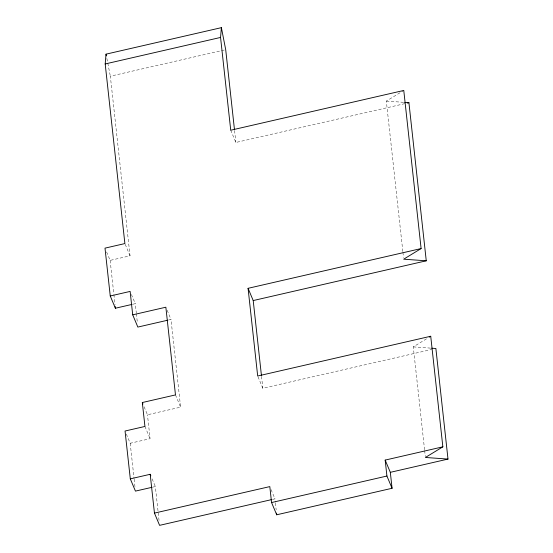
<?xml version="1.0" encoding="UTF-8"?>
<svg xmlns="http://www.w3.org/2000/svg" width="553" height="553" viewBox="0 0 553 553"><rect width="100%" height="100%" fill="white"/><g stroke="black" fill="none" stroke-linecap="round" stroke-linejoin="round"><path stroke-width="0.41" stroke-dasharray="2.77 2.07" d="M402.833 251.497L386.34 101.095L403.047 90.899M424.573 449.755L413.291 346.89L427.822 338.028M106.611 251.968L110.144 260.387L130.038 255.818L110.344 76.196L225.707 49.687M230.732 130.225L235.882 142.467L404.72 103.667M132.796 304.233L135.285 303.659L136.294 312.86M168.513 320.028L171.001 319.454L180.617 407.153L147.464 414.771L143.932 406.351M258.002 376.787L262.834 388.261L431.672 349.461M126.34 434.084L130.204 443.264L150.091 438.695L147.464 414.771M152.849 487.11L155.338 486.543L159.223 521.977M272.429 499.421L274.959 498.841L275.325 502.2M386.34 101.095L403.904 102.346M413.291 346.89L430.856 348.141M271.094 489.661L274.959 498.841M167.144 310.274L171.001 319.454M125.213 244.336L130.038 255.818M175.474 394.911L180.617 407.153M131.42 294.479L135.285 303.659M144.941 426.453L150.091 438.695M152.123 478.891L155.338 486.543M106.853 58.397L110.344 76.196M402.923 252.355L403.49 257.484M424.663 450.612L425.326 456.612M234.576 130.549L235.882 142.467M261.521 376.344L262.834 388.261M275.415 503.036L276.154 509.755M136.384 313.696L137.393 322.89M110.144 260.387L113.8 293.705M113.897 294.562L115.017 304.814M130.204 443.264L134.04 478.297M134.137 479.147L135.07 487.691"/><path stroke-width="0.83" d="M131.967 304.42L115.39 308.228L110.247 295.986L105.001 248.138L124.888 243.569L105.194 63.954L106.024 54.159L221.387 27.65L225.707 49.687L234.479 129.699M404.741 102.409L408.923 102.706L426.259 260.802L403.676 259.191L421.11 248.56L403.773 90.457L230.732 130.225L220.557 37.445L221.387 27.65M429.273 337.143L430.725 336.252L442.856 446.831L425.416 457.469L447.999 459.08L435.875 348.501L431.693 348.203M105.194 63.954L220.557 37.445M407.243 103.086L408.923 102.706M110.247 295.986L130.135 291.417L132.706 314.83L137.849 327.072L167.683 320.215M132.706 314.83L165.852 307.212L175.474 394.911L142.321 402.529L144.941 426.453L125.054 431.022L130.301 478.87L135.45 491.112L152.02 487.304M430.725 336.252L257.684 376.019L248.069 288.32L421.11 248.56M248.069 288.32L253.212 300.562L426.259 260.802M130.301 478.87L150.188 474.294L150.831 475.829M150.188 474.294L154.446 513.108L269.809 486.599L271.558 502.546L276.707 514.788L392.07 488.278L390.321 472.331L385.171 460.089L442.856 446.831M271.585 499.615L159.596 525.35L154.446 513.108M390.321 472.331L447.999 459.08M271.558 502.546L386.92 476.036L392.07 488.278M142.321 402.529L142.964 404.056M106.024 54.159L106.356 55.853M385.171 460.089L386.92 476.036M253.212 300.562L261.431 375.494M276.521 513.108L276.707 514.788M115.204 306.521L115.39 308.228"/></g></svg>
